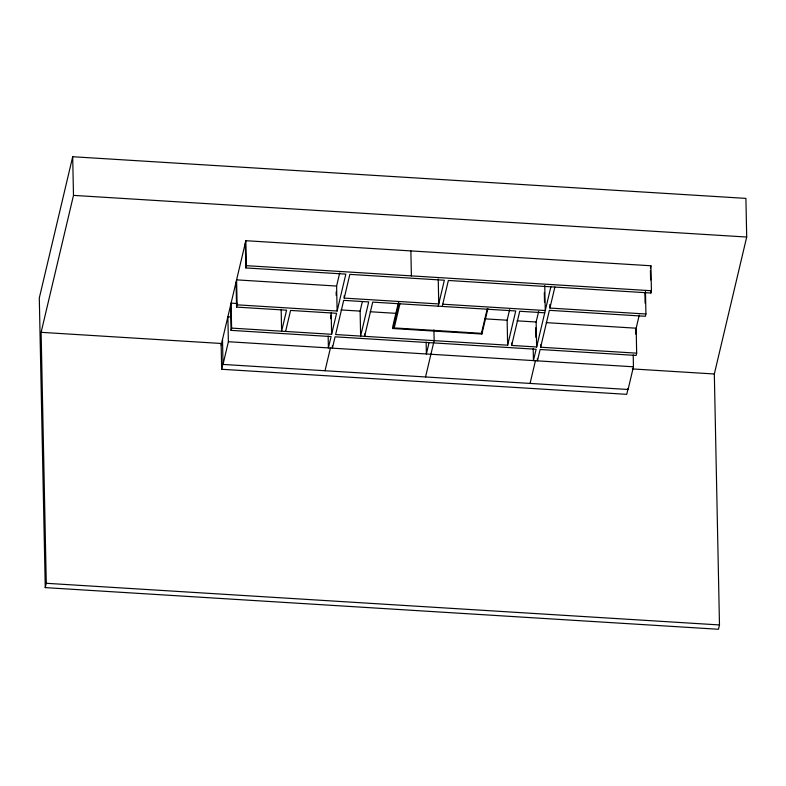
<?xml version="1.0" encoding="UTF-8"?>
<svg xmlns="http://www.w3.org/2000/svg" width="786" height="786" viewBox="0 0 786 786"><rect width="100%" height="100%" fill="white"/><g stroke="black" fill="none" stroke-linecap="round" stroke-linejoin="round"><path stroke-width="1.18" d="M72.695 156.728L39.3 298.002L45.254 587.614L718.463 629.272L719.485 624.949L714.327 373.989L746.7 237.038L745.904 198.386L72.695 156.728L73.491 195.38L41.118 332.331L46.276 583.291L45.254 587.614M221.161 345.133L245.851 240.703L650.916 265.766L651.427 290.741L650.896 293.011L448.364 280.474L442.223 306.422M222.507 339.464L223.018 364.429L628.083 389.492L628.063 388.667L626.727 394.336L221.662 369.273L222.998 363.594M223.018 364.429L228.382 341.723L227.871 316.758L231.526 316.984M328.155 336.025L328.401 347.913L331.083 336.565L231.064 330.375L231.605 328.106L231.094 303.131L237.185 303.514M281.172 309.792L281.614 331.201L286.576 310.195L236.566 307.1L237.107 304.83L236.596 279.865L336.605 286.055L339.699 272.968M237.107 304.83L337.125 311.02L345.84 274.127L245.831 267.938L246.362 265.668L245.851 240.703M285.613 331.446L290.574 310.441L336.585 313.29L331.623 334.296L231.605 328.106M325.031 370.737L330.405 348.041M438.234 278.981L438.755 303.946L344.239 298.1L349.839 274.373L444.355 280.229L438.224 306.176M364.576 333.962L364.625 336.339L372.711 302.119L515.734 310.971L507.648 345.182L335.622 334.541L343.698 300.37L368.703 301.922L360.627 336.084L360.116 311.118L362.336 301.696M398.414 302.639L392.931 325.836L392.99 328.528L481.887 334.03L487.919 308.515M392.99 328.528L399.023 303.013M399.995 303.475L394.218 327.929L481.445 333.333L487.222 308.878M429.058 342.627L426.376 353.975L426.13 342.087M425.55 376.966L434.137 340.633L433.921 329.933M507.648 345.182L507.137 320.216L509.642 309.596M550.878 286.821L536.651 346.98L511.647 345.437L519.723 311.266L544.727 312.808M536.651 346.98L536.14 322.014L538.646 311.413M530.069 383.43L535.433 360.725M546.221 322.633L636.159 328.204L636.67 353.169L540.65 347.225L549.375 310.332L645.394 316.277L645.925 314.007L645.463 291.419M645.925 314.007L549.915 308.063L554.877 287.067M639.254 315.107L635.619 330.474L635.697 334.04M650.376 268.036L650.916 265.766M628.083 389.492L633.447 366.797L633.202 354.899M636.67 353.169L636.129 355.439L540.12 349.495L537.437 360.853L537.388 358.475M73.491 195.38L746.7 237.038M246.362 265.668L651.427 290.741M442.754 304.202L545.268 310.539L544.757 285.573M341.065 309.939L360.116 311.118M370.206 311.747L397.038 313.408M485.08 318.851L507.137 320.216M517.09 320.835L536.14 322.014M228.382 341.723L633.447 366.797M41.118 332.331L221.131 343.472L221.662 369.273M632.327 368.919L714.327 373.989M46.276 583.291L719.485 624.949M650.425 270.413L650.621 279.934M650.847 290.633L650.896 293.011M644.903 292.5L645.119 303.2M549.836 304.496L549.915 308.063M544.315 292.598L544.511 302.109M540.601 344.848L540.65 347.225M535.679 327.85L535.875 337.361M533.193 348.709L533.439 360.607L536.121 349.249L335.082 336.811L332.399 348.159L332.35 345.781M511.598 343.06L511.647 345.437M481.847 332.232L481.887 334.03M410.872 250.911L411.392 275.886M344.189 295.723L344.239 298.1M336.605 286.055L337.125 311.02M336.143 291.891L336.221 295.457M331.181 312.887L331.623 334.296M330.641 315.157L330.719 318.733M245.311 242.972L245.831 267.938M236.055 282.135L236.566 307.1M230.553 305.4L231.064 330.375"/></g></svg>
